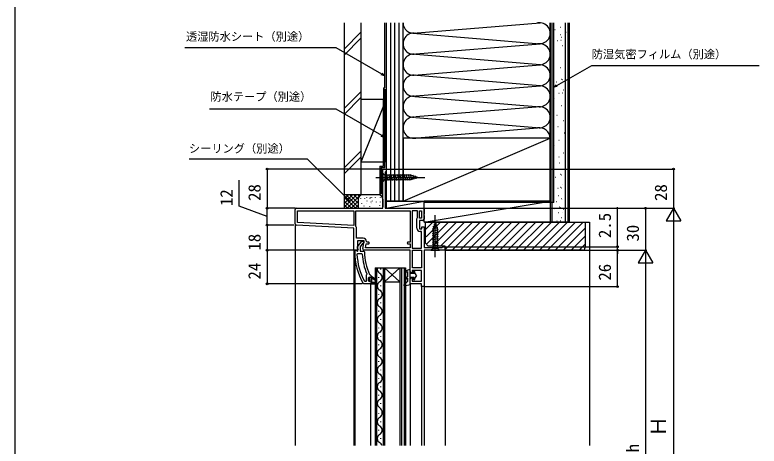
# Model space of a CAD drawing. Units: millimetres, scale not verified. Extents: x -525 to 525, y -783 to 779.
# Drawn here: x -525 to 6, y 219 to 527 of the extents above; entities that cross this region are included whole.
import ezdxf
from ezdxf.enums import TextEntityAlignment as Align

# ---------------------------------------------------------------- set-up
doc = ezdxf.new("R2010")
doc.units = ezdxf.units.MM
doc.header["$LTSCALE"] = 4
for name, color, linetype in [('0-2_YKK_11', 7, 'Continuous'), ('0-3_YKK_12', 2, 'Continuous'), ('0-4_YKK_13', 4, 'Continuous'), ('0-6_YKK_D', 6, 'Continuous'), ('0-7_YKK_ZWAK', 7, 'Continuous'), ('0-8_YSS_K', 3, 'Continuous'), ('0-9_YSS_KE', 3, 'Continuous')]:
    doc.layers.add(name, color=color, linetype=linetype)
doc.styles.add('ＭＳ ゴシック', font='')
doc.styles.get('ＭＳ ゴシック').set_extended_font_data('MS Gothic')

msp = doc.modelspace()

# ---------------------------------------------------------------- linework, layer by layer
at = {"layer": '0-2_YKK_11'}
msp.add_line((-325, 378.049), (-325, 388.1), dxfattribs=at)
for points in [[(-324, 389.1), (-262.5, 389.1), (-262.5, 417.1), (-260, 417.1), (-260, 415.8), (-260.35, 415.323), (-260.7, 414.846), (-260.7, 389.1), (-233, 389.1), (-233, 384.858), (-233.12, 384.675), (-233.12, 384.125), (-233, 383.942), (-233, 381.3)], [(-281.6, 387.3), (-243, 387.3), (-243, 364.9), (-244.4, 364.9)], [(-281.526, 375.852), (-281.6, 376.114), (-281.6, 387.3)], [(-241.6, 387.3), (-241.6, 360.5), (-234.8, 360.5), (-234.8, 372.5), (-235.8, 372.5)], [(-238.1, 374.8), (-238.1, 381.6), (-237.9, 382), (-237.7, 382.4), (-237.7, 387.3), (-241.6, 387.3)], [(-234, 380.3), (-236.3, 380.3), (-236.3, 374.3), (-234.5, 374.3), (-234.5, 375.9), (-233, 375.9), (-233, 361.1), (-220.092, 361.1), (-219.796, 361.35), (-219.5, 361.6), (-218, 361.6), (-218, 359.1), (-233, 359.1), (-233, 333.1), (-234.8, 333.1), (-234.8, 335.1), (-243, 335.1), (-243, 338.4)], [(-276.785, 360.274), (-275.793, 365.9), (-280.6, 365.9), (-280.6, 360.544), (-280.058, 359.676), (-280.377, 359.1), (-283, 359.1), (-283, 374.899), (-324.052, 377.05)], [(-276.389, 367.7), (-281.2, 367.7), (-281.2, 374.699)], [(-280.587, 361.617), (-277.475, 365.6), (-276, 365.6), (-276, 364.499), (-276.475, 363.999), (-276.845, 363.808), (-278.6, 361.561), (-278.6, 358.4), (-275.999, 358.4), (-275.499, 357.903)], [(-244.4, 363.7), (-243, 363.7), (-243, 360.9), (-274.847, 360.9), (-274.353, 363.7), (-272.689, 363.7)], [(-272.689, 364.9), (-273.589, 364.9), (-274.089, 365.4)], [(-282.5, 358.1), (-282.5, 359.1), (-281.4, 359.1), (-280.904, 358.663), (-280.606, 358.4), (-280.2, 358.4), (-280.2, 359.8), (-280.4, 360.2)], [(-280.863, 356.279), (-280.363, 356.8), (-277.561, 356.8), (-277.061, 356.322)], [(-243, 343.9), (-243, 359.1), (-275.8, 359.1)], [(-274.2, 341.212), (-274.2, 336.7), (-275.106, 336.7), (-275.545, 336.962)], [(-273.855, 342.196), (-274.008, 341.606), (-274.2, 341.212)], [(-271.926, 341.791), (-271.486, 341.5), (-271, 341), (-271, 340.4), (-270.5, 340.4), (-267.368, 338.313), (-267.789, 337.635), (-270.5, 339.2), (-270.5, 336.1), (-268, 336.1), (-268, 335.1), (-271, 335.1), (-268, 335.1), (-268, 336.1), (-270.5, 336.1), (-270.5, 339.2), (-267.789, 337.635), (-267.368, 338.313), (-270.5, 340.4), (-271, 340.4), (-271, 339.6), (-271.3, 339.3), (-271.59, 339.525), (-272.075, 339.9), (-272.1, 339.9), (-272.1, 339.094), (-271.837, 338.796), (-271.837, 337.804), (-272.1, 337.506), (-272.1, 336.7), (-272.6, 337.2), (-272.6, 339.4), (-272.1, 339.9), (-272.1, 339.094), (-271.837, 338.796), (-271.837, 337.804), (-272.1, 337.506), (-272.1, 336.7), (-271.59, 337.075), (-271.3, 337.3)], [(-242, 339.4), (-241.5, 339.4), (-241.5, 336.9), (-234.8, 336.9), (-234.8, 344.7), (-241.5, 344.7), (-241.5, 342.9), (-242, 342.9)], [(-271, 335.1), (-276.047, 335.1), (-276.482, 335.353)], [(-271.3, 337.3), (-271, 337), (-271, 335.1)]]:
    msp.add_lwpolyline(points, dxfattribs=at)
for points in [[(-283, 376.701), (-323.2, 378.808), (-323.2, 387.3), (-283, 387.3)], [(-236.3, 382.1), (-236.3, 387.3), (-234.8, 387.3), (-234.8, 382.1)], [(-234.8, 359.1), (-234.8, 346.5), (-241.2, 346.5), (-241.2, 359.1)]]:
    msp.add_lwpolyline(points, close=True, dxfattribs=at)
for centre, radius, start, end in [((-324, 388.1), 1, 90.00001, 179.99999), ((-324, 378.049), 1, 180, 266.99997), ((-234, 381.3), 1, 270.00001, 359.99999), ((-283.4, 374.699), 2.2, 359.99999, 31.58636), ((-235.8, 374.8), 2.3, 180.00001, 269.99999), ((-276.389, 365.4), 2.3, 0.00001, 89.99999), ((-279.8, 361), 1, 141.91328, 233.13011), ((-272.689, 364.3), 0.6, 269.99999, 90.00001), ((-244.4, 364.3), 0.6, 89.99999, 270.00001), ((-236.5, 358.1), 46, 179.99999, 209.63715), ((-236.5, 358.1), 44.4, 182.34992, 208.42982), ((-236.5, 358.1), 40.6, 182.5101, 203.06204), ((-275.8, 360.1), 1, 170.00002, 270), ((-236.5, 358.1), 39, 180.29012, 204.71984), ((-242, 343.9), 1, 180.00001, 269.99999), ((-242, 338.4), 1, 90.00001, 179.99999)]:
    msp.add_arc(centre, radius, start, end, dxfattribs=at)
at = {"layer": '0-3_YKK_12'}
for p, q in [((-325, 378), (-325, 219.6)), ((-283, 359.6), (-283, 219.6)), ((-282.5, 359.1), (-282.5, 219.6)), ((-218, 359.6), (-218, 219.6)), ((-268, 346.6), (-268, 219.6)), ((-267, 346.6), (-267, 219.6)), ((-263.84, 345.4), (-263.84, 345.8)), ((-262.2, 346.6), (-262.2, 219.6)), ((-261.2, 346.6), (-250.2, 346.6)), ((-261.2, 346.6), (-250.2, 336.6)), ((-250.2, 346.6), (-261.2, 336.6)), ((-250.2, 346.6), (-250.2, 219.6)), ((-249.2, 346.6), (-249.2, 219.6)), ((-247.2, 346.6), (-247.2, 219.6)), ((-271, 219.6), (-271, 335.1)), ((-265.36, 339.4), (-265.36, 339.8)), ((-261.2, 336.6), (-250.2, 336.6)), ((-243, 335.6), (-243, 219.6)), ((-263.84, 333.4), (-263.84, 333.8)), ((-234.8, 333.6), (-234.8, 219.6)), ((-233, 333.6), (-233, 219.6)), ((-265.36, 327.4), (-265.36, 327.8)), ((-263.84, 321.4), (-263.84, 321.8)), ((-265.36, 315.4), (-265.36, 315.8)), ((-263.84, 309.4), (-263.84, 309.8)), ((-265.36, 303.4), (-265.36, 303.8)), ((-263.84, 297.4), (-263.84, 297.8)), ((-265.36, 291.4), (-265.36, 291.8)), ((-263.84, 285.4), (-263.84, 285.8)), ((-265.36, 279.4), (-265.36, 279.8)), ((-263.84, 273.4), (-263.84, 273.8)), ((-265.36, 267.4), (-265.36, 267.8)), ((-263.84, 261.4), (-263.84, 261.8)), ((-265.36, 255.4), (-265.36, 255.8)), ((-263.84, 249.4), (-263.84, 249.8)), ((-265.36, 242.4), (-265.36, 242.8)), ((-263.84, 236.4), (-263.84, 236.8)), ((-265.36, 230.4), (-265.36, 230.8)), ((-263.84, 224.4), (-263.84, 224.8))]:
    msp.add_line(p, q, dxfattribs=at)
for points in [[(-268, 346.6), (-261.2, 346.6), (-261.2, 219.6)], [(-250.2, 346.6), (-246.2, 346.6), (-246.2, 219.6)]]:
    msp.add_lwpolyline(points, dxfattribs=at)
for centre, radius, start, end in [((-262.923, 345.6), 3.437, 163.08415, 240.79746), ((-266.277, 339.6), 3.437, 299.20254, 60.79746), ((-262.923, 333.6), 3.437, 119.20254, 240.79746), ((-266.277, 327.6), 3.437, 299.20254, 60.79746), ((-262.923, 321.6), 3.437, 119.20254, 240.79746), ((-266.277, 315.6), 3.437, 299.20254, 60.79746), ((-262.923, 309.6), 3.437, 119.20254, 240.79746), ((-266.277, 303.6), 3.437, 299.20254, 60.79746), ((-262.923, 297.6), 3.437, 119.20254, 240.79746), ((-266.277, 291.6), 3.437, 299.20254, 60.79746), ((-262.923, 285.6), 3.437, 119.20254, 240.79746), ((-266.277, 279.6), 3.437, 299.20254, 60.79746), ((-262.923, 273.6), 3.437, 119.20254, 240.79746), ((-266.277, 267.6), 3.437, 299.20254, 60.79746), ((-262.923, 261.6), 3.437, 119.20254, 240.79746), ((-266.277, 255.6), 3.437, 299.20254, 60.79746), ((-262.923, 249.6), 3.437, 119.20254, 240.79746), ((-267.2, 243.1), 4.36, 306.60827, 53.39173), ((-262.923, 236.6), 3.437, 119.20254, 240.79746), ((-266.277, 230.6), 3.437, 299.20254, 60.79746), ((-262.923, 224.6), 3.437, 119.20254, 240.79746), ((-266.277, 218.6), 3.437, 16.91585, 60.79746)]:
    msp.add_arc(centre, radius, start, end, dxfattribs=at)
at = {"layer": '0-4_YKK_13'}
for p, q in [((-267.5, 411.1), (-232.5, 411.1)), ((-262.5, 414.2), (-262.5, 408)), ((-262.5, 414.2), (-260.95, 412.65)), ((-262.5, 408), (-260.95, 409.55)), ((-242.416, 412.65), (-260.95, 412.65)), ((-260.95, 412.65), (-260.95, 409.55)), ((-260.95, 409.55), (-242.416, 409.55)), ((-258.524, 409), (-259.649, 413.2)), ((-256.971, 409), (-258.096, 413.2)), ((-255.418, 409), (-256.543, 413.2)), ((-253.865, 409), (-254.99, 413.2)), ((-252.312, 409), (-253.437, 413.2)), ((-250.759, 409), (-251.884, 413.2)), ((-249.206, 409), (-250.331, 413.2)), ((-247.653, 409), (-248.779, 413.2)), ((-246.1, 409), (-247.226, 413.2)), ((-244.547, 409), (-245.673, 413.2)), ((-242.994, 409), (-244.12, 413.2)), ((-241.511, 409.259), (-242.567, 413.2)), ((-237.5, 411.1), (-242.416, 412.65)), ((-237.5, 411.1), (-242.416, 409.55)), ((-240.079, 409.71), (-240.892, 412.746)), ((-238.647, 410.162), (-239.196, 412.212)), ((-225, 354.1), (-225, 384.1)), ((-225, 379.1), (-226.55, 374.184)), ((-224.062, 377.953), (-226.112, 377.404)), ((-225, 379.1), (-223.45, 374.184)), ((-223.159, 375.089), (-227.1, 374.033)), ((-222.9, 373.606), (-227.1, 372.48)), ((-222.9, 372.053), (-227.1, 370.927)), ((-223.61, 376.521), (-226.646, 375.708)), ((-226.55, 374.184), (-226.55, 360.65)), ((-223.45, 360.65), (-223.45, 374.184)), ((-222.9, 370.5), (-227.1, 369.374)), ((-222.9, 368.947), (-227.1, 367.821)), ((-222.9, 367.394), (-227.1, 366.268)), ((-222.9, 365.841), (-227.1, 364.716)), ((-222.9, 364.288), (-227.1, 363.163)), ((-222.9, 362.735), (-227.1, 361.61)), ((-228.1, 359.1), (-226.55, 360.65)), ((-228.1, 359.1), (-221.9, 359.1)), ((-226.55, 360.65), (-223.45, 360.65)), ((-221.9, 359.1), (-223.45, 360.65)), ((-246.193, 344.361), (-243, 345.7)), ((-243, 334.7), (-243, 345.7)), ((-245.807, 343.439), (-244.8, 343.861)), ((-240.071, 342.4), (-243, 342.4)), ((-240.5, 343.25), (-240.5, 344)), ((-240.446, 343.05), (-240.071, 342.4)), ((-239.7, 344), (-239.7, 343.366)), ((-238.3, 341.15), (-239.7, 343.366)), ((-238.3, 341.15), (-239.7, 338.934)), ((-247.367, 334.398), (-244.8, 336.7)), ((-247.004, 333.712), (-243, 334.7)), ((-244.8, 339.069), (-245.766, 338.558)), ((-244.8, 339.069), (-244.8, 336.7)), ((-243, 339.9), (-240.071, 339.9)), ((-240.5, 338.3), (-240.5, 339.05)), ((-240.446, 339.25), (-240.071, 339.9)), ((-239.7, 338.934), (-239.7, 338.3))]:
    msp.add_line(p, q, dxfattribs=at)
msp.add_lwpolyline([(-244.8, 343.861), (-244.8, 340.2), (-246.234, 339.442)], dxfattribs=at)
for centre, radius, start, end in [((-246, 343.9), 0.5, 112.74717, 292.74717), ((-240.1, 344), 0.4, 360, 180.00219), ((-240.1, 343.25), 0.4, 180, 210.00159), ((-246, 339), 0.5, 117.86478, 297.86478), ((-240.1, 339.05), 0.4, 150.0011, 180), ((-240.1, 338.3), 0.4, 180.00219, 360), ((-247.1, 334.1), 0.4, 131.88663, 283.8652)]:
    msp.add_arc(centre, radius, start, end, dxfattribs=at)
at = {"layer": '0-6_YKK_D'}
for p, q in [((-263, 417.1), (-346, 417.1)), ((-345, 417.1), (-345, 389.1)), ((-259.5, 417.1), (-54, 417.1)), ((-55, 417.1), (-55, 389.1)), ((-325, 389.1), (-346, 389.1)), ((-325, 389.1), (-346, 389.1)), ((-345, 377.1), (-345, 389.1)), ((-232.5, 389.1), (-54, 389.1)), ((-232.5, 389.1), (-54, 389.1)), ((-232.5, 389.1), (-74, 389.1)), ((-95.001, 361.6), (-95.001, 389.927)), ((-75, 389.1), (-75, 359.1)), ((-55, 389.1), (-60.25, 380.007)), ((-55, 389.1), (-49.75, 380.007)), ((-55, 389.1), (-55, 370.913)), ((-326, 377.1), (-346, 377.1)), ((-326, 377.1), (-346, 377.1)), ((-345, 377.1), (-345, 359.1)), ((-60.25, 380.007), (-49.75, 380.007)), ((-55, 378.6), (-55, 89.6)), ((-217.5, 361.6), (-94.001, 361.6)), ((-95.001, 359.1), (-95.001, 361.6)), ((-283.5, 359.1), (-346, 359.1)), ((-283.5, 359.1), (-346, 359.1)), ((-345, 359.1), (-345, 335.1)), ((-217.5, 359.1), (-94.001, 359.1)), ((-217.5, 359.1), (-94.001, 359.1)), ((-119.001, 359.1), (-74, 359.1)), ((-119.001, 359.1), (-74, 359.1)), ((-95.001, 333.1), (-95.001, 359.1)), ((-95.001, 359.1), (-95.001, 356.55)), ((-75, 359.1), (-80.25, 350.007)), ((-75, 359.1), (-69.75, 350.007)), ((-75, 359.1), (-75, 340.913)), ((-80.25, 350.007), (-69.75, 350.007)), ((-75, 348.6), (-75, 89.6)), ((-277.047, 335.1), (-346, 335.1)), ((-232.5, 333.1), (-94.001, 333.1))]:
    msp.add_line(p, q, dxfattribs=at)
for points in [[(-261, 483.654), (-263.208, 484.929), (-295.732, 503.707), (-403.768, 503.707)], [(-140.501, 475.453), (-138.293, 476.728), (-113.382, 491.11), (6.116, 491.11)], [(-262.867, 485.521), (-261, 483.654), (-263.55, 484.337)], [(-137.951, 476.136), (-140.501, 475.453), (-138.634, 477.32)], [(-261, 439.713), (-263.208, 440.988), (-295.732, 459.765), (-386.164, 459.765)], [(-262.867, 441.579), (-261, 439.713), (-263.55, 440.396)], [(-286.101, 394.235), (-287.904, 396.038), (-316.071, 424.206), (-400.593, 424.206)], [(-345, 383.1), (-365, 390.517), (-365, 409.244)], [(-287.421, 396.521), (-286.101, 394.235), (-288.387, 395.555)]]:
    msp.add_lwpolyline(points, dxfattribs=at)
for centre in [(-345, 417.1), (-55, 417.1), (-345, 389.1), (-345, 389.1), (-75, 389.1), (-345, 377.1), (-345, 377.1), (-95.001, 361.6), (-345, 359.1), (-345, 359.1), (-95.001, 359.1), (-95.001, 359.1), (-345, 335.1), (-95.001, 333.1)]:
    msp.add_circle(centre, 0.637, dxfattribs=at)
at = {"layer": '0-7_YKK_ZWAK'}
msp.add_line((-525, 747.1), (-525, -782.9), dxfattribs=at)
at = {"layer": '0-8_YSS_K'}
for p, q in [((-260, 521.6), (-260, 394.1)), ((-257, 521.6), (-257, 394.1)), ((-254, 521.6), (-254, 394.1)), ((-251, 521.6), (-251, 394.1)), ((-248.001, 439.1), (-248.001, 521.6)), ((-248, 394.1), (-248, 521.6)), ((-240.807, 514.106), (-150.12, 521.6)), ((-143.001, 439.1), (-143.001, 521.6)), ((-141.5, 379.1), (-141.5, 521.6)), ((-132, 379.1), (-132, 521.6)), ((-129.5, 521.6), (-129.5, 379.1)), ((-139.646, 516.784), (-139.446, 516.784)), ((-135.644, 518.385), (-135.444, 518.385)), ((-290.001, 502.74), (-278.001, 514.74)), ((-290.001, 498.498), (-278.001, 510.498)), ((-241.089, 514.117), (-150.12, 506.6)), ((-135.808, 513.276), (-135.608, 513.276)), ((-134.844, 511.182), (-134.644, 511.182)), ((-131.806, 514.877), (-131.606, 514.877)), ((-238.969, 499.258), (-150.12, 506.6)), ((-138.045, 508.781), (-137.845, 508.781)), ((-135.402, 509.081), (-135.202, 509.081)), ((-134.207, 505.273), (-134.007, 505.273)), ((-150.12, 491.6), (-241.819, 499.177)), ((-132.606, 496.47), (-132.406, 496.47)), ((-239.969, 484.175), (-150.12, 491.6)), ((-135.666, 489.539), (-135.466, 489.539)), ((-150.12, 476.6), (-240.894, 484.101)), ((-138.418, 479.339), (-138.218, 479.339)), ((-134.92, 481.333), (-134.72, 481.333)), ((-134.417, 480.939), (-134.217, 480.939)), ((-238.936, 469.261), (-150.12, 476.6)), ((-133.616, 473.736), (-133.416, 473.736)), ((-290.001, 460.314), (-278.001, 472.314)), ((-290.001, 456.071), (-278.001, 468.071)), ((-239.556, 468.99), (-150.12, 461.6)), ((-136.818, 471.336), (-136.618, 471.336)), ((-134.174, 471.635), (-133.974, 471.635)), ((-278.001, 467.1), (-262, 467.1)), ((-278.001, 467.1), (-278.001, 422.1)), ((-262, 462.127), (-278.001, 422.1)), ((-260.001, 422.1), (-260.001, 466.1)), ((-140.019, 467.334), (-139.819, 467.334)), ((-135.217, 462.532), (-135.017, 462.532)), ((-150.12, 461.6), (-238.969, 454.258)), ((-238.969, 453.942), (-150.12, 446.6)), ((-138.277, 455.601), (-138.077, 455.601)), ((-133.801, 451.871), (-133.601, 451.871)), ((-240.807, 439.106), (-152.033, 446.442)), ((-137.531, 447.395), (-137.331, 447.395)), ((-133.055, 442.919), (-132.855, 442.919)), ((-248.001, 394.1), (-143.001, 439.1)), ((-136.785, 437.698), (-136.585, 437.698)), ((-139.769, 433.968), (-139.569, 433.968)), ((-278.001, 429.888), (-290.001, 417.888)), ((-290.001, 413.645), (-278.001, 425.645)), ((-136.785, 425.762), (-136.585, 425.762)), ((-133.801, 428.746), (-133.601, 428.746)), ((-262, 422.1), (-278.001, 422.1)), ((-136.36, 421.558), (-136.16, 421.558)), ((-139.112, 411.358), (-138.912, 411.358)), ((-135.614, 413.353), (-135.414, 413.353)), ((-135.11, 412.959), (-134.91, 412.959)), ((-135.802, 404.2), (-135.602, 404.2)), ((-134.868, 403.655), (-134.668, 403.655)), ((-134.31, 405.756), (-134.11, 405.756)), ((-277.001, 398.607), (-290.001, 398.607)), ((-290.001, 398.607), (-290.001, 389.1)), ((-290.001, 389.749), (-281.143, 398.607)), ((-290.001, 392.578), (-283.972, 398.607)), ((-290.001, 395.406), (-286.8, 398.607)), ((-290.001, 398.235), (-289.628, 398.607)), ((-288.687, 398.607), (-280.001, 389.921)), ((-287.821, 389.1), (-278.315, 398.607)), ((-285.859, 398.607), (-280.001, 392.749)), ((-283.03, 398.607), (-280.001, 395.578)), ((-280.202, 398.607), (-279.22, 397.626)), ((-277.374, 398.607), (-277.353, 398.586)), ((-265.001, 398.607), (-277.001, 398.607)), ((-265.416, 398.606), (-277.001, 398.607)), ((-137.511, 403.355), (-137.311, 403.355)), ((-290.001, 397.092), (-282.01, 389.101)), ((-290.001, 394.264), (-284.838, 389.101)), ((-284.993, 389.101), (-280.001, 394.092)), ((-280.001, 395.607), (-280.001, 389.102)), ((-278.173, 395.802), (-278.173, 396.002)), ((-275.16, 395.802), (-275.16, 396.002)), ((-273.834, 396.803), (-273.834, 397.003)), ((-273.5, 394.133), (-273.5, 394.333)), ((-271.49, 395.802), (-271.49, 396.002)), ((-271.319, 396.803), (-271.319, 397.003)), ((-270.707, 393.53), (-270.707, 393.73)), ((-270.163, 396.803), (-270.163, 397.003)), ((-269.829, 394.133), (-269.829, 394.333)), ((-267.648, 396.803), (-267.648, 397.003)), ((-267.036, 393.53), (-267.036, 393.73)), ((-264.15, 396.803), (-264.15, 397.003)), ((-263.98, 393.465), (-263.98, 393.665)), ((-262.501, 395.607), (-262.501, 390.107)), ((-260.001, 394.1), (-233.001, 394.1)), ((-248, 394.1), (-260, 394.1)), ((-233.001, 379.1), (-233.001, 394.1)), ((-143, 394.1), (-233.001, 394.1)), ((-233, 379.101), (-143, 394.1)), ((-233, 379.1), (-233, 394.1)), ((-143, 394.1), (-143, 379.1)), ((-138.554, 393.999), (-138.354, 393.999)), ((-137.01, 398.259), (-136.81, 398.259)), ((-135.056, 395.994), (-134.856, 395.994)), ((-134.553, 395.6), (-134.353, 395.6)), ((-290.001, 391.436), (-287.666, 389.1)), ((-282.164, 389.101), (-279.983, 391.282)), ((-277.506, 392.464), (-277.506, 392.664)), ((-275.675, 390.608), (-275.675, 390.808)), ((-274.159, 392.13), (-274.159, 392.33)), ((-271.652, 390.127), (-271.652, 390.327)), ((-270.488, 392.13), (-270.488, 392.33)), ((-264.648, 390.795), (-264.648, 390.995)), ((-139.762, 388.059), (-139.562, 388.059)), ((-136.264, 390.053), (-136.064, 390.053)), ((-135.76, 389.659), (-135.56, 389.659)), ((-133.753, 388.397), (-133.553, 388.397)), ((-136.954, 385.996), (-136.754, 385.996)), ((-134.96, 382.456), (-134.76, 382.456)), ((-134.31, 386.296), (-134.11, 386.296)), ((-143, 379.1), (-233.001, 379.1)), ((-232.001, 373.923), (-226.824, 379.1)), ((-231.584, 368.683), (-221.168, 379.1)), ((-231.256, 363.355), (-215.511, 379.1)), ((-226.854, 362.1), (-209.854, 379.1)), ((-221.197, 362.1), (-204.197, 379.1)), ((-218.001, 359.639), (-198.54, 379.1)), ((-212.883, 359.1), (-192.883, 379.1)), ((-207.226, 359.1), (-187.226, 379.1)), ((-201.57, 359.1), (-181.57, 379.1)), ((-195.913, 359.1), (-175.913, 379.1)), ((-190.256, 359.1), (-170.256, 379.1)), ((-184.599, 359.1), (-164.599, 379.1)), ((-178.942, 359.1), (-158.942, 379.1)), ((-173.285, 359.1), (-153.285, 379.1)), ((-167.628, 359.1), (-147.628, 379.1)), ((-161.972, 359.1), (-141.972, 379.1)), ((-156.315, 359.1), (-136.315, 379.1)), ((-150.658, 359.1), (-130.658, 379.1)), ((-145.001, 359.1), (-125.001, 379.1)), ((-139.344, 359.1), (-119.344, 379.1)), ((-138.161, 380.055), (-137.961, 380.055)), ((-135.518, 380.355), (-135.318, 380.355)), ((-118.001, 379.1), (-115.001, 379.1)), ((-115, 379.1), (-115.001, 219.6)), ((-133.687, 359.1), (-118.001, 374.786)), ((-128.03, 359.1), (-118.001, 369.129)), ((-122.373, 359.1), (-118.001, 363.473))]:
    msp.add_line(p, q, dxfattribs=at)
msp.add_lwpolyline([(-260, 394.1), (-260, 389.1), (-233, 394.1)], dxfattribs=at)
for centre, radius, start, end in [((-240.501, 521.6), 7.5, 179.99999, 281.78379), ((-150.501, 514.1), 7.5, 258.21646, 101.78354), ((-240.501, 506.6), 7.5, 78.21668, 281.78356), ((-150.501, 499.1), 7.5, 258.21646, 101.78364), ((-240.501, 491.6), 7.5, 78.21644, 281.78379), ((-150.501, 484.1), 7.5, 258.21646, 101.78354), ((-240.501, 476.6), 7.5, 78.21668, 281.78379), ((-150.501, 469.1), 7.5, 258.21646, 101.78354), ((-240.501, 461.6), 7.5, 78.21668, 281.78379), ((-150.501, 454.1), 7.5, 258.21646, 101.78354), ((-240.501, 446.6), 7.5, 78.21668, 281.78379), ((-150.501, 439.1), 7.5, 0, 101.78354), ((-277.001, 395.607), 3, 90, 180), ((-265.5, 395.607), 3, 0, 90)]:
    msp.add_arc(centre, radius, start, end, dxfattribs=at)
at = {"layer": '0-9_YSS_KE'}
for p, q in [((-290.001, 521.6), (-290.001, 398.607)), ((-261, 475.103), (-261, 521.6)), ((-143, 521.6), (-143, 379.1)), ((-140.501, 393.1), (-140.501, 521.6)), ((-262, 475.103), (-261, 475.103)), ((-262, 475.103), (-262, 466.1)), ((-261, 474.103), (-261, 466.1)), ((-264.5, 419.1), (-264.5, 399.1)), ((-263.5, 418.1), (-263.5, 399.1)), ((-140.501, 393.1), (-233.001, 393.1))]:
    msp.add_line(p, q, dxfattribs=at)
for points in [[(-278.001, 521.6), (-278.001, 398.607), (-290.001, 398.607)], [(-130.5, 521.6), (-130.5, 379.1), (-143, 379.1)], [(-264.5, 419.1), (-262, 419.1), (-262, 467.1)], [(-263.5, 418.1), (-261, 418.1), (-261, 466.1)], [(-232.001, 379.1), (-118.001, 379.1), (-118.001, 361.1)], [(-120.001, 359.1), (-218.001, 359.1), (-218.001, 362.1), (-230.001, 362.1), (-232.001, 364.1), (-232.001, 379.1)]]:
    msp.add_lwpolyline(points, dxfattribs=at)
msp.add_lwpolyline([(-143.001, 394.1), (-143.001, 439.1), (-248.001, 439.1), (-248.001, 394.1)], close=True, dxfattribs=at)
msp.add_arc((-120.001, 361.1), 2, 270.00001, 359.99999, dxfattribs=at)

# ---------------------------------------------------------------- texts
at = {"layer": '0-6_YKK_D', "style": 'ＭＳ ゴシック'}
for s, p in [('透湿防水シート（別途）', (-402.875, 506.967)), ('防湿気密フィルム（別途）', (-113.328, 494.337)), ('防水テープ（別途）', (-385.44, 464.048)), ('シーリング（別途）', (-400.786, 427.022))]:
    msp.add_text(s, height=5.865, dxfattribs=at).set_placement(p, align=Align.BOTTOM_LEFT)
for s, height, p in [('28', 8.798, (-347, 394.339)), ('28', 8.798, (-57, 394.339)), ('12', 8.798, (-367, 390.676)), ('2.5', 8.798, (-97.001, 367.814)), ('30', 8.798, (-77, 365.302)), ('18', 8.798, (-347, 358.861)), ('24', 8.798, (-347, 338.202)), ('26', 8.798, (-97.001, 337.407)), ('Ｈ', 11, (-57, 225.748)), ('h', 8.798, (-77, 214.736))]:
    msp.add_text(s, height=height, rotation=90, dxfattribs=at).set_placement(p, align=Align.BOTTOM_LEFT)

doc.saveas('drawing.dxf')
